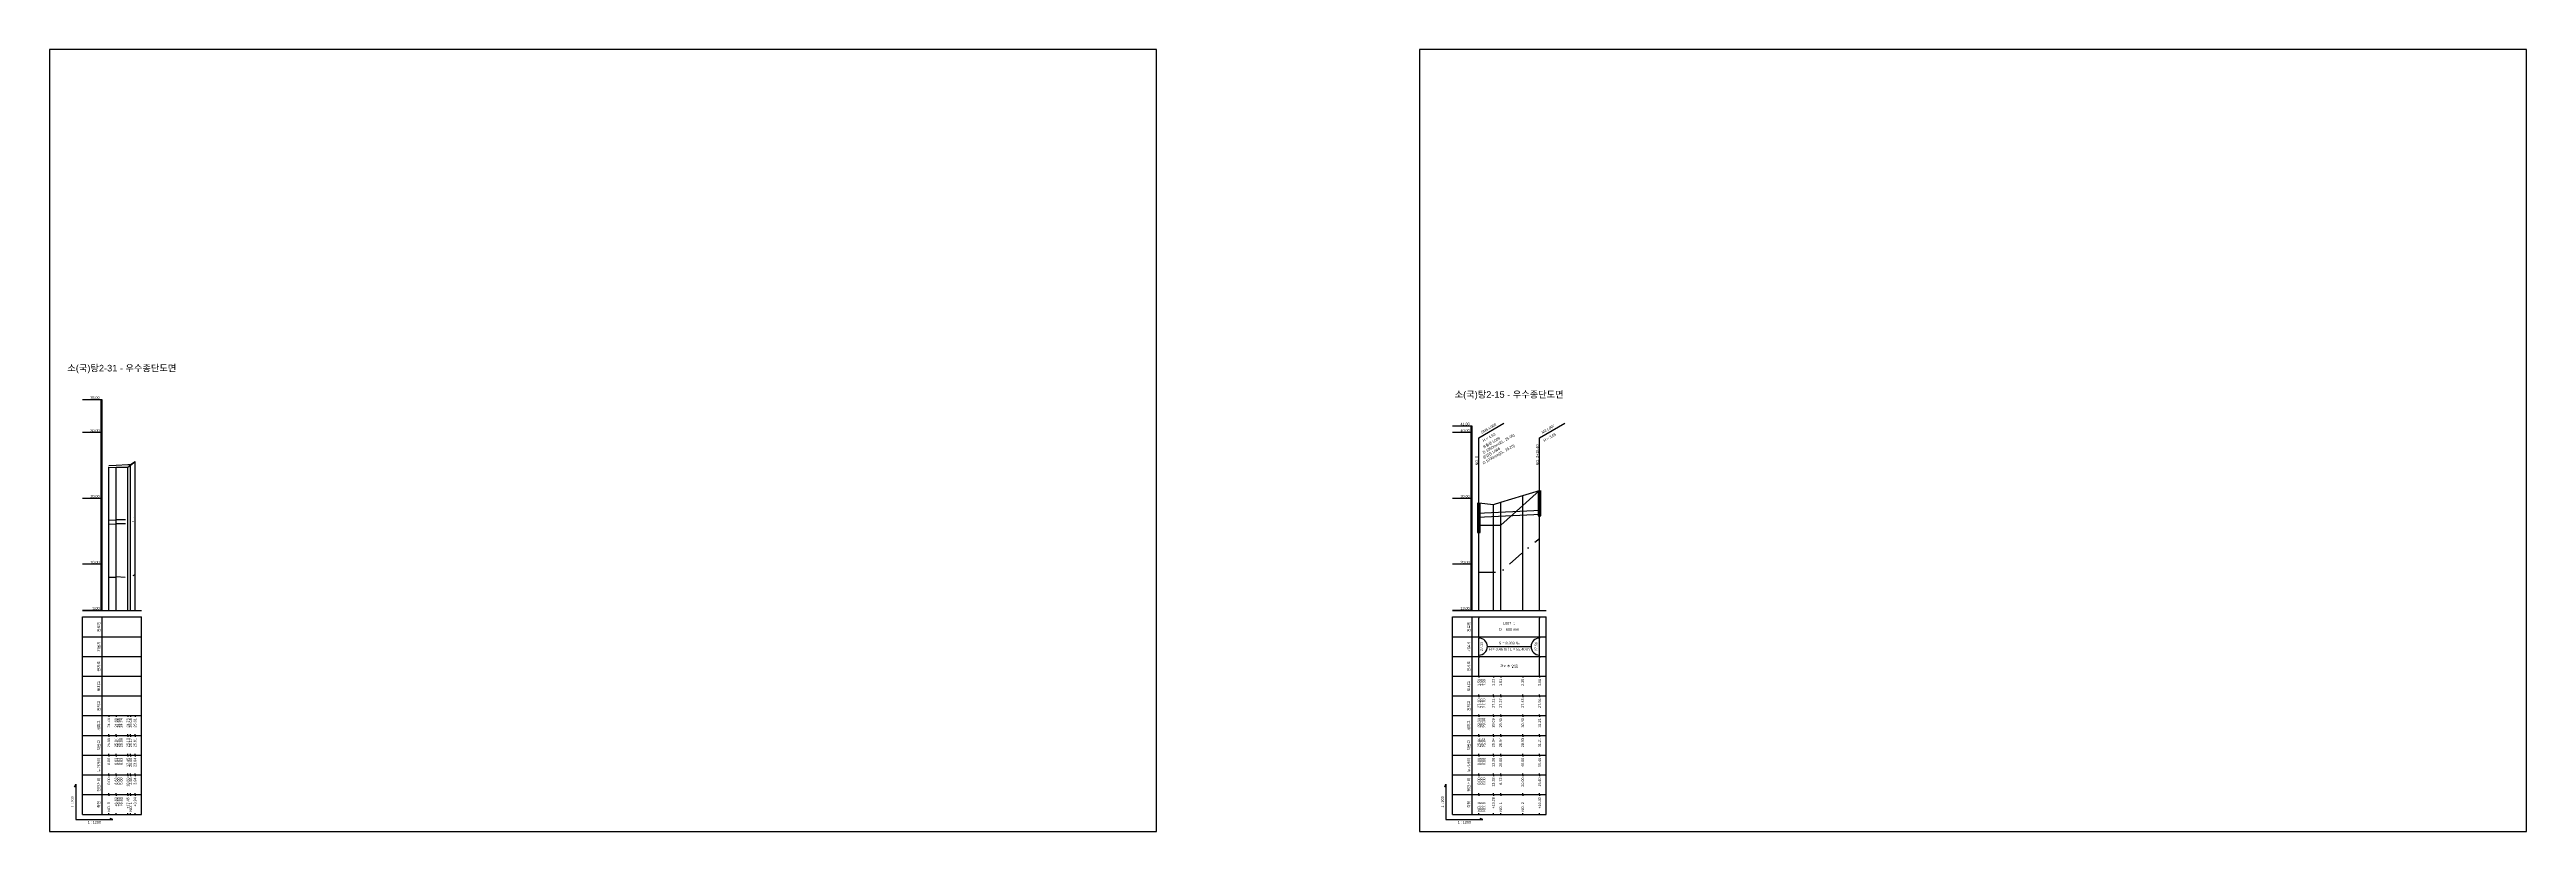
# Model space of a CAD drawing. Header units: millimetres. Extents: x -7351 to 135086, y 1419 to 5643.
# Drawn here: x 100092 to 101974, y 1419 to 2013 of the extents above; entities that cross this region are included whole.
import ezdxf
from ezdxf.enums import TextEntityAlignment as Align

# ---------------------------------------------------------------- set-up
doc = ezdxf.new("R2010")
doc.units = ezdxf.units.MM
for name, pattern in [('BORDER', [44.45, 12.7, -6.35, 12.7, -6.35, 0, -6.35]), ('DASHDOT', [25.4, 12.7, -6.35, 0, -6.35]), ('DIVIDE', [31.75, 12.7, -6.35, 0, -6.35, 0, -6.35])]:
    doc.linetypes.add(name, pattern=pattern)
for name, color, linetype in [('KZ_종단_계획선', 1, 'Continuous'), ('KZ_종단_관로', 4, 'Continuous'), ('KZ_종단_깃발', 7, 'Continuous'), ('KZ_종단_노선명', 7, 'Continuous'), ('KZ_종단_도각', 7, 'Continuous'), ('KZ_종단_맨홀', 4, 'Continuous'), ('KZ_종단_수직선', 7, 'Continuous'), ('KZ_종단_암선1', 56, 'DASHDOT'), ('KZ_종단_암선2', 4, 'DIVIDE'), ('KZ_종단_암선3', 6, 'BORDER'), ('KZ_종단_원형관', 4, 'Continuous'), ('KZ_종단_지반선', 3, 'Continuous'), ('KZ_종단_테이블문자', 7, 'Continuous'), ('KZ_종단_테이블선', 7, 'Continuous'), ('KZ_종단_폴대', 7, 'Continuous')]:
    doc.layers.add(name, color=color, linetype=linetype)
doc.styles.get("Standard").update_dxf_attribs({"font": 'arial.ttf'})

msp = doc.modelspace()

# ---------------------------------------------------------------- linework, layer by layer
at = {"layer": 'KZ_종단_계획선'}
for points in [[(100137.4, 1695.7), (100142.9, 1695.5), (100142.9, 1695.5), (100142.9, 1695.7), (100151.9, 1695.7), (100154, 1697.4), (100157.3, 1700.1)], [(101178.4, 1668.8), (101178.4, 1668.8), (101178.4, 1668.8), (101189.4, 1667.5), (101195, 1669.2), (101211.7, 1674.2), (101224.5, 1678.1)]]:
    msp.add_lwpolyline(points, dxfattribs=at)
at = {"layer": 'KZ_종단_관로'}
for p, q in [((101225.5, 1662.8), (101177.4, 1660.5)), ((101225.5, 1659.8), (101177.4, 1657.5))]:
    msp.add_line(p, q, dxfattribs=at)
at = {"layer": 'KZ_종단_깃발'}
for p, q in [((101178.4, 1718.1), (101197.4, 1729.1)), ((101178.4, 1587), (101178.4, 1718.1)), ((101224.5, 1718.1), (101243.6, 1729.1)), ((101224.5, 1587), (101224.5, 1718.1))]:
    msp.add_line(p, q, dxfattribs=at)
at = {"layer": 'KZ_종단_도각'}
for points in [[(100092.4, 1419), (100933.4, 1419), (100933.4, 2013), (100092.4, 2013)], [(101133.4, 1419), (101974.4, 1419), (101974.4, 2013), (101133.4, 2013)]]:
    msp.add_lwpolyline(points, close=True, dxfattribs=at)
at = {"layer": 'KZ_종단_맨홀'}
for points in [[(101223.5, 1678.1), (101223.5, 1658.8), (101225.5, 1658.8), (101225.5, 1678.1)], [(101177.4, 1668.8), (101177.4, 1646.1), (101179.4, 1646.1), (101179.4, 1668.8)]]:
    msp.add_lwpolyline(points, dxfattribs=at)
at = {"layer": 'KZ_종단_수직선'}
for p, q in [((100137.4, 1587), (100137.4, 1695.7)), ((100142.9, 1587), (100142.9, 1695.7)), ((100142.9, 1587), (100142.9, 1695.5)), ((100142.9, 1587), (100142.9, 1695.5)), ((100151.9, 1587), (100151.9, 1695.7)), ((100154, 1587), (100154, 1697.4)), ((100157.3, 1587), (100157.3, 1700.1)), ((101224.5, 1587), (101224.5, 1678.1)), ((101178.4, 1587), (101178.4, 1668.8)), ((101178.4, 1587), (101178.4, 1668.8)), ((101178.4, 1587), (101178.4, 1668.8)), ((101178.4, 1587), (101178.4, 1668.8)), ((101178.4, 1587), (101178.4, 1668.8)), ((101189.4, 1587), (101189.4, 1667.5)), ((101195, 1587), (101195, 1669.2)), ((101211.7, 1587), (101211.7, 1674.2))]:
    msp.add_line(p, q, dxfattribs=at)
at = {"layer": 'KZ_종단_암선1', "flags": 128}
for points in [[(100137.4, 1655.6), (100142.9, 1655.8), (100142.9, 1655.8), (100142.9, 1655.9), (100151.9, 1656.2), (100154, 1656.4), (100157.3, 1658.6)], [(101178.4, 1616.1), (101178.4, 1616.1), (101178.4, 1616.1), (101189.4, 1616.1), (101195, 1616.1), (101211.7, 1631.1), (101224.5, 1641.6)]]:
    msp.add_lwpolyline(points, dxfattribs=at)
at = {"layer": 'KZ_종단_암선2', "flags": 128}
msp.add_lwpolyline([(100137.4, 1652.6), (100142.9, 1652.8), (100142.9, 1652.8), (100142.9, 1652.9), (100151.9, 1653.1), (100154, 1653.3), (100157.3, 1655.5)], dxfattribs=at)
at = {"layer": 'KZ_종단_암선3', "flags": 128}
msp.add_lwpolyline([(100137.4, 1612.3), (100142.9, 1612.3), (100142.9, 1612.3), (100142.9, 1612.6), (100151.9, 1612.2), (100154, 1612.3), (100157.3, 1614.3)], dxfattribs=at)
at = {"layer": 'KZ_종단_원형관'}
for p, q in [((101177.7, 1651.8), (101177.8, 1652.4)), ((101177.7, 1651.1), (101177.7, 1651.8)), ((101177.7, 1650.4), (101177.7, 1651.1)), ((101177.8, 1649.8), (101177.7, 1650.4)), ((101177.8, 1653), (101177.9, 1653.5)), ((101177.8, 1652.7), (101177.9, 1653.3)), ((101177.8, 1652.4), (101177.8, 1653)), ((101177.8, 1652.1), (101177.8, 1652.7)), ((101177.8, 1651.5), (101177.8, 1652.1)), ((101177.8, 1650.9), (101177.8, 1651.5)), ((101177.8, 1650.3), (101177.8, 1650.9)), ((101177.9, 1649.8), (101177.8, 1650.3)), ((101177.8, 1649.2), (101177.8, 1649.8)), ((101177.9, 1648.6), (101177.8, 1649.2)), ((101177.9, 1653.7), (101178, 1654.2)), ((101177.9, 1653.5), (101178, 1654)), ((101177.9, 1653.3), (101177.9, 1653.7)), ((101177.9, 1649.3), (101177.9, 1649.8)), ((101178, 1648.9), (101177.9, 1649.3)), ((101178, 1648.2), (101177.9, 1648.6)), ((101178, 1654.4), (101178.1, 1654.7)), ((101178, 1654.2), (101178.1, 1654.5)), ((101178, 1654), (101178, 1654.4)), ((101178.1, 1648.5), (101178, 1648.9)), ((101178, 1647.8), (101178, 1648.2)), ((101178.1, 1647.5), (101178, 1647.8)), ((101178.1, 1654.7), (101178.2, 1654.9)), ((101178.1, 1654.5), (101178.2, 1654.8)), ((101178.2, 1648.2), (101178.1, 1648.5)), ((101178.2, 1647.3), (101178.1, 1647.5)), ((101178.2, 1654.9), (101178.4, 1654.9)), ((101178.2, 1654.8), (101178.3, 1654.9)), ((101178.3, 1648.1), (101178.2, 1648.2)), ((101178.4, 1647.3), (101178.2, 1647.3)), ((101178.3, 1654.9), (101178.4, 1655)), ((101178.4, 1648), (101178.3, 1648.1)), ((101178.4, 1655), (101178.5, 1654.9)), ((101178.4, 1654.9), (101178.5, 1654.9)), ((101178.5, 1648.1), (101178.4, 1648)), ((101178.5, 1647.3), (101178.4, 1647.3)), ((101178.5, 1654.9), (101178.6, 1654.7)), ((101178.5, 1654.9), (101178.6, 1654.8)), ((101178.6, 1648.2), (101178.5, 1648.1)), ((101178.6, 1647.5), (101178.5, 1647.3)), ((101178.6, 1654.8), (101178.6, 1654.5)), ((101178.6, 1654.7), (101178.7, 1654.4)), ((101178.6, 1654.5), (101178.7, 1654.2)), ((101178.7, 1648.9), (101178.6, 1648.5)), ((101178.6, 1648.5), (101178.6, 1648.2)), ((101178.7, 1647.8), (101178.6, 1647.5)), ((101178.7, 1654.4), (101178.8, 1654)), ((101178.7, 1654.2), (101178.8, 1653.7)), ((101178.8, 1649.3), (101178.7, 1648.9)), ((101178.8, 1648.2), (101178.7, 1647.8)), ((101178.8, 1654), (101178.8, 1653.5)), ((101178.8, 1653.7), (101178.9, 1653.3)), ((101178.8, 1653.5), (101178.9, 1653)), ((101178.9, 1649.8), (101178.8, 1649.3)), ((101178.9, 1649.2), (101178.8, 1648.6)), ((101178.8, 1648.6), (101178.8, 1648.2)), ((101178.9, 1653.3), (101178.9, 1652.7)), ((101178.9, 1653), (101179, 1652.4)), ((101178.9, 1652.7), (101178.9, 1652.1)), ((101178.9, 1652.1), (101178.9, 1651.5)), ((101178.9, 1651.5), (101178.9, 1650.9)), ((101178.9, 1650.9), (101178.9, 1650.3)), ((101178.9, 1650.3), (101178.9, 1649.8)), ((101179, 1649.8), (101178.9, 1649.2)), ((101179, 1652.4), (101179, 1651.8)), ((101179, 1651.8), (101179, 1651.1)), ((101179, 1651.1), (101179, 1650.4)), ((101179, 1650.4), (101179, 1649.8))]:
    msp.add_line(p, q, dxfattribs=at)
at = {"layer": 'KZ_종단_지반선', "flags": 128}
for points in [[(100137.4, 1697), (100142.9, 1697.3), (100142.9, 1697.3), (100142.9, 1697.4), (100151.9, 1697.7), (100154, 1697.9), (100157.3, 1700.1)], [(101178.4, 1651.7), (101178.4, 1651.7), (101178.4, 1651.7), (101189.4, 1651.7), (101195, 1651.7), (101211.7, 1666.7), (101224.5, 1678.1)]]:
    msp.add_lwpolyline(points, dxfattribs=at)
at = {"layer": 'KZ_종단_테이블문자'}
for p, q in [((101178.4, 1582), (101178.4, 1581)), ((101178.4, 1568), (101178.4, 1581)), ((101224.5, 1582), (101224.5, 1581)), ((101224.5, 1568), (101224.5, 1581)), ((101178.4, 1567), (101178.4, 1568)), ((101178.4, 1567), (101178.4, 1566)), ((101178.4, 1553), (101178.4, 1566)), ((101224.5, 1567), (101224.5, 1568)), ((101224.5, 1567), (101224.5, 1566)), ((101224.5, 1553), (101224.5, 1566)), ((101178.4, 1552), (101178.4, 1553)), ((101178.4, 1552), (101178.4, 1551)), ((101178.4, 1538), (101178.4, 1551)), ((101184.8, 1559.5), (101218.1, 1559.5)), ((101224.5, 1552), (101224.5, 1553)), ((101224.5, 1552), (101224.5, 1551)), ((101224.5, 1538), (101224.5, 1551)), ((101178.4, 1537), (101178.4, 1538)), ((101224.5, 1537), (101224.5, 1538))]:
    msp.add_line(p, q, dxfattribs=at)
for centre, start, end in [((101178.4, 1559.5), 270, 90), ((101224.5, 1559.5), 90, 270)]:
    msp.add_arc(centre, 6.5, start, end, dxfattribs=at)
at = {"layer": 'KZ_종단_테이블선'}
for p, q in [((100117.4, 1587), (100162.3, 1587)), ((100117.4, 1567), (100117.4, 1582)), ((100117.4, 1582), (100162.3, 1582)), ((100132.4, 1567), (100132.4, 1582)), ((100162.3, 1567), (100162.3, 1582)), ((101158.4, 1587), (101229.5, 1587)), ((101158.4, 1567), (101158.4, 1582)), ((101158.4, 1582), (101229.5, 1582)), ((101173.4, 1567), (101173.4, 1582)), ((101229.5, 1567), (101229.5, 1582)), ((100117.4, 1552), (100117.4, 1567)), ((100117.4, 1567), (100162.3, 1567)), ((100132.4, 1552), (100132.4, 1567)), ((100162.3, 1552), (100162.3, 1567)), ((101158.4, 1552), (101158.4, 1567)), ((101158.4, 1567), (101229.5, 1567)), ((101173.4, 1552), (101173.4, 1567)), ((101229.5, 1552), (101229.5, 1567)), ((100117.4, 1537), (100117.4, 1552)), ((100117.4, 1552), (100162.3, 1552)), ((100132.4, 1537), (100132.4, 1552)), ((100162.3, 1537), (100162.3, 1552)), ((101158.4, 1537), (101158.4, 1552)), ((101158.4, 1552), (101229.5, 1552)), ((101173.4, 1537), (101173.4, 1552)), ((101229.5, 1537), (101229.5, 1552)), ((100117.4, 1522), (100117.4, 1537)), ((100117.4, 1537), (100162.3, 1537)), ((100132.4, 1522), (100132.4, 1537)), ((100162.3, 1522), (100162.3, 1537)), ((101158.4, 1522), (101158.4, 1537)), ((101158.4, 1537), (101229.5, 1537)), ((101173.4, 1522), (101173.4, 1537)), ((101178.4, 1537), (101178.4, 1536)), ((101178.4, 1537), (101178.4, 1536)), ((101178.4, 1537), (101178.4, 1536)), ((101189.4, 1537), (101189.4, 1536)), ((101195, 1537), (101195, 1536)), ((101211.7, 1537), (101211.7, 1536)), ((101224.5, 1537), (101224.5, 1536)), ((101229.5, 1522), (101229.5, 1537)), ((100117.4, 1507), (100117.4, 1522)), ((100117.4, 1522), (100162.3, 1522)), ((100117.4, 1492), (100117.4, 1507)), ((100117.4, 1507), (100162.3, 1507)), ((100132.4, 1507), (100132.4, 1522)), ((100132.4, 1492), (100132.4, 1507)), ((100137.4, 1507), (100137.4, 1506)), ((100142.9, 1507), (100142.9, 1506)), ((100142.9, 1507), (100142.9, 1506)), ((100142.9, 1507), (100142.9, 1506)), ((100151.9, 1507), (100151.9, 1506)), ((100154, 1507), (100154, 1506)), ((100157.3, 1507), (100157.3, 1506)), ((100162.3, 1507), (100162.3, 1522)), ((100162.3, 1492), (100162.3, 1507)), ((101158.4, 1507), (101158.4, 1522)), ((101158.4, 1522), (101229.5, 1522)), ((101158.4, 1492), (101158.4, 1507)), ((101158.4, 1507), (101229.5, 1507)), ((101173.4, 1507), (101173.4, 1522)), ((101173.4, 1492), (101173.4, 1507)), ((101178.4, 1522), (101178.4, 1523)), ((101178.4, 1522), (101178.4, 1523)), ((101178.4, 1522), (101178.4, 1523)), ((101178.4, 1522), (101178.4, 1521)), ((101178.4, 1522), (101178.4, 1521)), ((101178.4, 1522), (101178.4, 1521)), ((101178.4, 1507), (101178.4, 1508)), ((101178.4, 1507), (101178.4, 1508)), ((101178.4, 1507), (101178.4, 1508)), ((101178.4, 1507), (101178.4, 1506)), ((101178.4, 1507), (101178.4, 1506)), ((101178.4, 1507), (101178.4, 1506)), ((101189.4, 1522), (101189.4, 1523)), ((101189.4, 1522), (101189.4, 1521)), ((101189.4, 1507), (101189.4, 1508)), ((101189.4, 1507), (101189.4, 1506)), ((101195, 1522), (101195, 1523)), ((101195, 1522), (101195, 1521)), ((101195, 1507), (101195, 1508)), ((101195, 1507), (101195, 1506)), ((101211.7, 1522), (101211.7, 1523)), ((101211.7, 1522), (101211.7, 1521)), ((101211.7, 1507), (101211.7, 1508)), ((101211.7, 1507), (101211.7, 1506)), ((101224.5, 1522), (101224.5, 1523)), ((101224.5, 1522), (101224.5, 1521)), ((101224.5, 1507), (101224.5, 1508)), ((101224.5, 1507), (101224.5, 1506)), ((101229.5, 1507), (101229.5, 1522)), ((101229.5, 1492), (101229.5, 1507)), ((100117.4, 1477), (100117.4, 1492)), ((100117.4, 1492), (100162.3, 1492)), ((100132.4, 1477), (100132.4, 1492)), ((100137.4, 1492), (100137.4, 1493)), ((100137.4, 1492), (100137.4, 1491)), ((100142.9, 1492), (100142.9, 1493)), ((100142.9, 1492), (100142.9, 1493)), ((100142.9, 1492), (100142.9, 1493)), ((100142.9, 1492), (100142.9, 1491)), ((100142.9, 1492), (100142.9, 1491)), ((100142.9, 1492), (100142.9, 1491)), ((100151.9, 1492), (100151.9, 1493)), ((100151.9, 1492), (100151.9, 1491)), ((100154, 1492), (100154, 1493)), ((100154, 1492), (100154, 1491)), ((100157.3, 1492), (100157.3, 1493)), ((100157.3, 1492), (100157.3, 1491)), ((100162.3, 1477), (100162.3, 1492)), ((101158.4, 1477), (101158.4, 1492)), ((101158.4, 1492), (101229.5, 1492)), ((101173.4, 1477), (101173.4, 1492)), ((101178.4, 1492), (101178.4, 1493)), ((101178.4, 1492), (101178.4, 1493)), ((101178.4, 1492), (101178.4, 1493)), ((101178.4, 1492), (101178.4, 1491)), ((101178.4, 1492), (101178.4, 1491)), ((101178.4, 1492), (101178.4, 1491)), ((101189.4, 1492), (101189.4, 1493)), ((101189.4, 1492), (101189.4, 1491)), ((101195, 1492), (101195, 1493)), ((101195, 1492), (101195, 1491)), ((101211.7, 1492), (101211.7, 1493)), ((101211.7, 1492), (101211.7, 1491)), ((101224.5, 1492), (101224.5, 1493)), ((101224.5, 1492), (101224.5, 1491)), ((101229.5, 1477), (101229.5, 1492)), ((100117.4, 1462), (100117.4, 1477)), ((100117.4, 1477), (100162.3, 1477)), ((100132.4, 1462), (100132.4, 1477)), ((100137.4, 1477), (100137.4, 1478)), ((100137.4, 1477), (100137.4, 1476)), ((100142.9, 1477), (100142.9, 1478)), ((100142.9, 1477), (100142.9, 1478)), ((100142.9, 1477), (100142.9, 1478)), ((100142.9, 1477), (100142.9, 1476)), ((100142.9, 1477), (100142.9, 1476)), ((100142.9, 1477), (100142.9, 1476)), ((100151.9, 1477), (100151.9, 1478)), ((100151.9, 1477), (100151.9, 1476)), ((100154, 1477), (100154, 1478)), ((100154, 1477), (100154, 1476)), ((100157.3, 1477), (100157.3, 1478)), ((100157.3, 1477), (100157.3, 1476)), ((100162.3, 1462), (100162.3, 1477)), ((101158.4, 1462), (101158.4, 1477)), ((101158.4, 1477), (101229.5, 1477)), ((101173.4, 1462), (101173.4, 1477)), ((101178.4, 1477), (101178.4, 1478)), ((101178.4, 1477), (101178.4, 1478)), ((101178.4, 1477), (101178.4, 1478)), ((101178.4, 1477), (101178.4, 1476)), ((101178.4, 1477), (101178.4, 1476)), ((101178.4, 1477), (101178.4, 1476)), ((101189.4, 1477), (101189.4, 1478)), ((101189.4, 1477), (101189.4, 1476)), ((101195, 1477), (101195, 1478)), ((101195, 1477), (101195, 1476)), ((101211.7, 1477), (101211.7, 1478)), ((101211.7, 1477), (101211.7, 1476)), ((101224.5, 1477), (101224.5, 1478)), ((101224.5, 1477), (101224.5, 1476)), ((101229.5, 1462), (101229.5, 1477)), ((100117.4, 1447), (100117.4, 1462)), ((100117.4, 1462), (100162.3, 1462)), ((100132.4, 1447), (100132.4, 1462)), ((100137.4, 1462), (100137.4, 1463)), ((100137.4, 1462), (100137.4, 1461)), ((100142.9, 1462), (100142.9, 1463)), ((100142.9, 1462), (100142.9, 1463)), ((100142.9, 1462), (100142.9, 1463)), ((100142.9, 1462), (100142.9, 1461)), ((100142.9, 1462), (100142.9, 1461)), ((100142.9, 1462), (100142.9, 1461)), ((100151.9, 1462), (100151.9, 1463)), ((100151.9, 1462), (100151.9, 1461)), ((100154, 1462), (100154, 1463)), ((100154, 1462), (100154, 1461)), ((100157.3, 1462), (100157.3, 1463)), ((100157.3, 1462), (100157.3, 1461)), ((100162.3, 1447), (100162.3, 1462)), ((101158.4, 1447), (101158.4, 1462)), ((101158.4, 1462), (101229.5, 1462)), ((101173.4, 1447), (101173.4, 1462)), ((101178.4, 1462), (101178.4, 1463)), ((101178.4, 1462), (101178.4, 1463)), ((101178.4, 1462), (101178.4, 1463)), ((101178.4, 1462), (101178.4, 1461)), ((101178.4, 1462), (101178.4, 1461)), ((101178.4, 1462), (101178.4, 1461)), ((101189.4, 1462), (101189.4, 1463)), ((101189.4, 1462), (101189.4, 1461)), ((101195, 1462), (101195, 1463)), ((101195, 1462), (101195, 1461)), ((101211.7, 1462), (101211.7, 1463)), ((101211.7, 1462), (101211.7, 1461)), ((101224.5, 1462), (101224.5, 1463)), ((101224.5, 1462), (101224.5, 1461)), ((101229.5, 1447), (101229.5, 1462)), ((100117.4, 1432), (100117.4, 1447)), ((100117.4, 1447), (100162.3, 1447)), ((100117.4, 1432), (100162.3, 1432)), ((100132.4, 1432), (100132.4, 1447)), ((100137.4, 1447), (100137.4, 1448)), ((100137.4, 1447), (100137.4, 1446)), ((100137.4, 1432), (100137.4, 1433)), ((100142.9, 1447), (100142.9, 1448)), ((100142.9, 1447), (100142.9, 1448)), ((100142.9, 1447), (100142.9, 1448)), ((100142.9, 1447), (100142.9, 1446)), ((100142.9, 1447), (100142.9, 1446)), ((100142.9, 1447), (100142.9, 1446)), ((100142.9, 1432), (100142.9, 1433)), ((100142.9, 1432), (100142.9, 1433)), ((100142.9, 1432), (100142.9, 1433)), ((100151.9, 1447), (100151.9, 1448)), ((100151.9, 1447), (100151.9, 1446)), ((100151.9, 1432), (100151.9, 1433)), ((100154, 1447), (100154, 1448)), ((100154, 1447), (100154, 1446)), ((100154, 1432), (100154, 1433)), ((100157.3, 1447), (100157.3, 1448)), ((100157.3, 1447), (100157.3, 1446)), ((100157.3, 1432), (100157.3, 1433)), ((100162.3, 1432), (100162.3, 1447)), ((101158.4, 1432), (101158.4, 1447)), ((101158.4, 1447), (101229.5, 1447)), ((101158.4, 1432), (101229.5, 1432)), ((101173.4, 1432), (101173.4, 1447)), ((101178.4, 1447), (101178.4, 1448)), ((101178.4, 1447), (101178.4, 1448)), ((101178.4, 1447), (101178.4, 1448)), ((101178.4, 1447), (101178.4, 1446)), ((101178.4, 1447), (101178.4, 1446)), ((101178.4, 1447), (101178.4, 1446)), ((101178.4, 1432), (101178.4, 1433)), ((101178.4, 1432), (101178.4, 1433)), ((101178.4, 1432), (101178.4, 1433)), ((101189.4, 1447), (101189.4, 1448)), ((101189.4, 1447), (101189.4, 1446)), ((101189.4, 1432), (101189.4, 1433)), ((101195, 1447), (101195, 1448)), ((101195, 1447), (101195, 1446)), ((101195, 1432), (101195, 1433)), ((101211.7, 1447), (101211.7, 1448)), ((101211.7, 1447), (101211.7, 1446)), ((101211.7, 1432), (101211.7, 1433)), ((101224.5, 1447), (101224.5, 1448)), ((101224.5, 1447), (101224.5, 1446)), ((101224.5, 1432), (101224.5, 1433)), ((101229.5, 1432), (101229.5, 1447))]:
    msp.add_line(p, q, dxfattribs=at)
for points in [[(100112.4, 1453), (100111.4, 1453), (100112.4, 1455), (100112.4, 1428), (100140.4, 1428), (100138.4, 1429), (100138.4, 1428)], [(101153.4, 1453), (101152.4, 1453), (101153.4, 1455), (101153.4, 1428), (101181.4, 1428), (101179.4, 1429), (101179.4, 1428)]]:
    msp.add_lwpolyline(points, dxfattribs=at)
at = {"layer": 'KZ_종단_폴대'}
for p, q in [((100132.4, 1747), (100117.4, 1747)), ((100132.4, 1722), (100117.4, 1722)), ((101173.4, 1727), (101158.4, 1727)), ((101173.4, 1722), (101158.4, 1722)), ((100132.4, 1672), (100117.4, 1672)), ((101173.4, 1672), (101158.4, 1672)), ((100132.4, 1622), (100117.4, 1622)), ((101173.4, 1622), (101158.4, 1622)), ((100132.4, 1587), (100117.4, 1587)), ((101173.4, 1587), (101158.4, 1587))]:
    msp.add_line(p, q, dxfattribs=at)
for points in [[(100131.9, 1742, 1, 1, 0), (100131.9, 1747, 1, 1, 0)], [(100131.9, 1722, 1, 1, 0), (100131.9, 1732, 1, 1, 0)], [(101172.9, 1722, 1, 1, 0), (101172.9, 1727, 1, 1, 0)], [(100131.9, 1702, 1, 1, 0), (100131.9, 1712, 1, 1, 0)], [(101172.9, 1702, 1, 1, 0), (101172.9, 1712, 1, 1, 0)], [(100131.9, 1682, 1, 1, 0), (100131.9, 1692, 1, 1, 0)], [(101172.9, 1682, 1, 1, 0), (101172.9, 1692, 1, 1, 0)], [(100131.9, 1662, 1, 1, 0), (100131.9, 1672, 1, 1, 0)], [(101172.9, 1662, 1, 1, 0), (101172.9, 1672, 1, 1, 0)], [(100131.9, 1642, 1, 1, 0), (100131.9, 1652, 1, 1, 0)], [(101172.9, 1642, 1, 1, 0), (101172.9, 1652, 1, 1, 0)], [(100131.9, 1622, 1, 1, 0), (100131.9, 1632, 1, 1, 0)], [(101172.9, 1622, 1, 1, 0), (101172.9, 1632, 1, 1, 0)], [(100131.9, 1602, 1, 1, 0), (100131.9, 1612, 1, 1, 0)], [(101172.9, 1602, 1, 1, 0), (101172.9, 1612, 1, 1, 0)], [(100131.9, 1587, 1, 1, 0), (100131.9, 1592, 1, 1, 0)], [(101172.9, 1587, 1, 1, 0), (101172.9, 1592, 1, 1, 0)]]:
    msp.add_lwpolyline(points, format="xyseb", dxfattribs=at)
for points in [[(100132.4, 1587), (100132.4, 1747), (100131.4, 1747), (100131.4, 1587), (100132.4, 1587)], [(101173.4, 1587), (101173.4, 1727), (101172.4, 1727), (101172.4, 1587), (101173.4, 1587)]]:
    msp.add_lwpolyline(points, dxfattribs=at)

# ---------------------------------------------------------------- texts
at = {"layer": 'KZ_종단_깃발'}
for s, rotation, p in [('SM5-L008', 30, (101181, 1720.6)), ('NO. 2+15.40', 90, (101224.5, 1697.1)), ('M2-L007', 30, (101227.1, 1720.6)), ('NO. 0', 90, (101178.4, 1697.1))]:
    msp.add_text(s, height=2, rotation=rotation, dxfattribs=at).set_placement(p, align=Align.BOTTOM_LEFT)
for s, p in [('H = 4.53', (101181, 1716.6)), ('D 1350mm(EL. 25.05)', (101181, 1707.6)), ('D 1200mm(EL. 25.20)', (101181, 1699.6)), ('유출관 L008', (101181, 1711.6)), ('H = 3.85', (101227.1, 1716.6)), ('유입관 L006', (101181, 1703.6))]:
    msp.add_text(s, height=2, rotation=30, dxfattribs=at).set_placement(p, align=Align.TOP_LEFT)
at = {"layer": 'KZ_종단_노선명'}
for s, p in [('소(국)탕2-31 - 우수종단도면', (100147.3, 1767)), ('소(국)탕2-15 - 우수종단도면', (101201.4, 1747))]:
    msp.add_text(s, height=5, dxfattribs=at).set_placement(p, align=Align.BOTTOM_CENTER)
at = {"layer": 'KZ_종단_테이블문자'}
msp.add_text('27.10', height=2, rotation=90, dxfattribs=at).set_placement((101179.4, 1559.5), align=Align.TOP_CENTER)
for s, p in [('S = 8.303 ‰', (101201.4, 1560.5)), ('L007_1', (101201.4, 1575.5))]:
    msp.add_text(s, height=2, dxfattribs=at).set_placement(p, align=Align.BOTTOM_CENTER)
for s, p in [('D = 600 mm', (101201.4, 1573.5)), ('H = 0.46 m / L = 55.40 m', (101201.4, 1558.5))]:
    msp.add_text(s, height=2, dxfattribs=at).set_placement(p, align=Align.TOP_CENTER)
msp.add_text('27.56', height=2, rotation=90, dxfattribs=at).set_placement((101223.5, 1559.5), align=Align.BOTTOM_CENTER)
msp.add_text('관기초 없음', height=2, dxfattribs=at).set_placement((101201.4, 1544.5), align=Align.MIDDLE_CENTER)
for s, p in [('1.59', (101178.4, 1535)), ('1.59', (101180.4, 1535)), ('1.59', (101182.4, 1535)), ('1.23', (101189.4, 1535)), ('1.51', (101195, 1535)), ('2.35', (101211.7, 1535)), ('3.00', (101224.5, 1535)), ('27.10', (101178.4, 1520)), ('27.10', (101180.4, 1520)), ('27.10', (101182.4, 1520)), ('27.21', (101189.4, 1520)), ('27.27', (101195, 1520)), ('27.43', (101211.7, 1520)), ('27.56', (101224.5, 1520)), ('24.74', (100137.4, 1505)), ('25.00', (100137.4, 1490)), ('24.68', (100142.9, 1505)), ('25.04', (100142.9, 1490)), ('24.68', (100144.9, 1505)), ('25.04', (100144.9, 1490)), ('24.74', (100146.9, 1505)), ('25.06', (100146.9, 1490)), ('24.73', (100151.9, 1505)), ('25.13', (100151.9, 1490)), ('25.08', (100154, 1505)), ('25.17', (100154, 1490)), ('25.61', (100157.3, 1505)), ('25.61', (100157.3, 1490)), ('29.34', (101178.4, 1505)), ('25.94', (101178.4, 1490)), ('29.34', (101180.4, 1505)), ('25.94', (101180.4, 1490)), ('29.34', (101182.4, 1505)), ('25.94', (101182.4, 1490)), ('29.09', (101189.4, 1505)), ('25.94', (101189.4, 1490)), ('29.43', (101195, 1505)), ('25.94', (101195, 1490)), ('30.43', (101211.7, 1505)), ('28.93', (101211.7, 1490)), ('31.21', (101224.5, 1505)), ('31.21', (101224.5, 1490)), ('0.00', (100137.4, 1475)), ('6.63', (100142.9, 1475)), ('6.63', (100144.9, 1475)), ('6.63', (100146.9, 1475)), ('17.45', (100151.9, 1475)), ('20.00', (100154, 1475)), ('23.94', (100157.3, 1475)), ('0.00', (101178.4, 1475)), ('0.00', (101180.4, 1475)), ('0.00', (101182.4, 1475)), ('13.28', (101189.4, 1475)), ('20.00', (101195, 1475)), ('40.00', (101211.7, 1475)), ('55.40', (101224.5, 1475)), ('0.00', (100137.4, 1460)), ('6.63', (100142.9, 1460)), ('0.00', (100144.9, 1460)), ('0.00', (100146.9, 1460)), ('10.83', (100151.9, 1460)), ('2.55', (100154, 1460)), ('3.94', (100157.3, 1460)), ('0.00', (101178.4, 1460)), ('0.00', (101180.4, 1460)), ('0.00', (101182.4, 1460)), ('13.28', (101189.4, 1460)), ('6.72', (101195, 1460)), ('20.00', (101211.7, 1460)), ('15.40', (101224.5, 1460)), ('+6.63', (100142.9, 1445)), ('+6.63', (100144.9, 1445)), ('+6.63', (100146.9, 1445)), ('+17.45', (100151.9, 1445)), ('+3.94', (100157.3, 1445)), ('+13.28', (101189.4, 1445)), ('+15.40', (101224.5, 1445))]:
    msp.add_text(s, height=2, rotation=90, dxfattribs=at).set_placement(p, align=Align.MIDDLE_RIGHT)
for s, p in [('NO. 0', (100137.4, 1434)), ('NO. 1', (100154, 1434)), ('NO. 0', (101178.4, 1434)), ('NO. 0', (101180.4, 1434)), ('NO. 0', (101182.4, 1434)), ('NO. 1', (101195, 1434)), ('NO. 2', (101211.7, 1434))]:
    msp.add_text(s, height=2, rotation=90, dxfattribs=at).set_placement(p, align=Align.MIDDLE_LEFT)
at = {"layer": 'KZ_종단_테이블선'}
for s, p in [('관로명', (100131.4, 1574.5)), ('기울기', (100131.4, 1559.5)), ('관로명', (101172.4, 1574.5)), ('기울기', (101172.4, 1559.5)), ('관기초', (100131.4, 1544.5)), ('관기초', (101172.4, 1544.5)), ('토피고', (100131.4, 1529.5)), ('토피고', (101172.4, 1529.5)), ('관저고', (100131.4, 1514.5)), ('관저고', (101172.4, 1514.5)), ('계획고', (100131.4, 1499.5)), ('지반고', (100131.4, 1484.5)), ('계획고', (101172.4, 1499.5)), ('지반고', (101172.4, 1484.5)), ('누가거리', (100131.4, 1469.5)), ('누가거리', (101172.4, 1469.5)), ('점간거리', (100131.4, 1454.5)), ('점간거리', (101172.4, 1454.5)), ('1 : 200', (100111.4, 1441.5)), ('측점', (100131.4, 1439.5)), ('1 : 200', (101152.4, 1441.5)), ('측점', (101172.4, 1439.5))]:
    msp.add_text(s, height=2, rotation=90, dxfattribs=at).set_placement(p, align=Align.BOTTOM_CENTER)
for p in [(100126.4, 1427), (101167.4, 1427)]:
    msp.add_text('1 : 1200', height=2, dxfattribs=at).set_placement(p, align=Align.TOP_CENTER)
at = {"layer": 'KZ_종단_폴대'}
for s, p in [('35.00', (100130.4, 1747)), ('30.00', (100130.4, 1722)), ('41.00', (101171.4, 1727)), ('40.00', (101171.4, 1722)), ('20.00', (100130.4, 1672)), ('30.00', (101171.4, 1672)), ('10.00', (100130.4, 1622)), ('20.00', (101171.4, 1622)), ('3.00', (100130.4, 1587)), ('13.00', (101171.4, 1587))]:
    msp.add_text(s, height=2, dxfattribs=at).set_placement(p, align=Align.BOTTOM_RIGHT)

doc.saveas('drawing.dxf')
